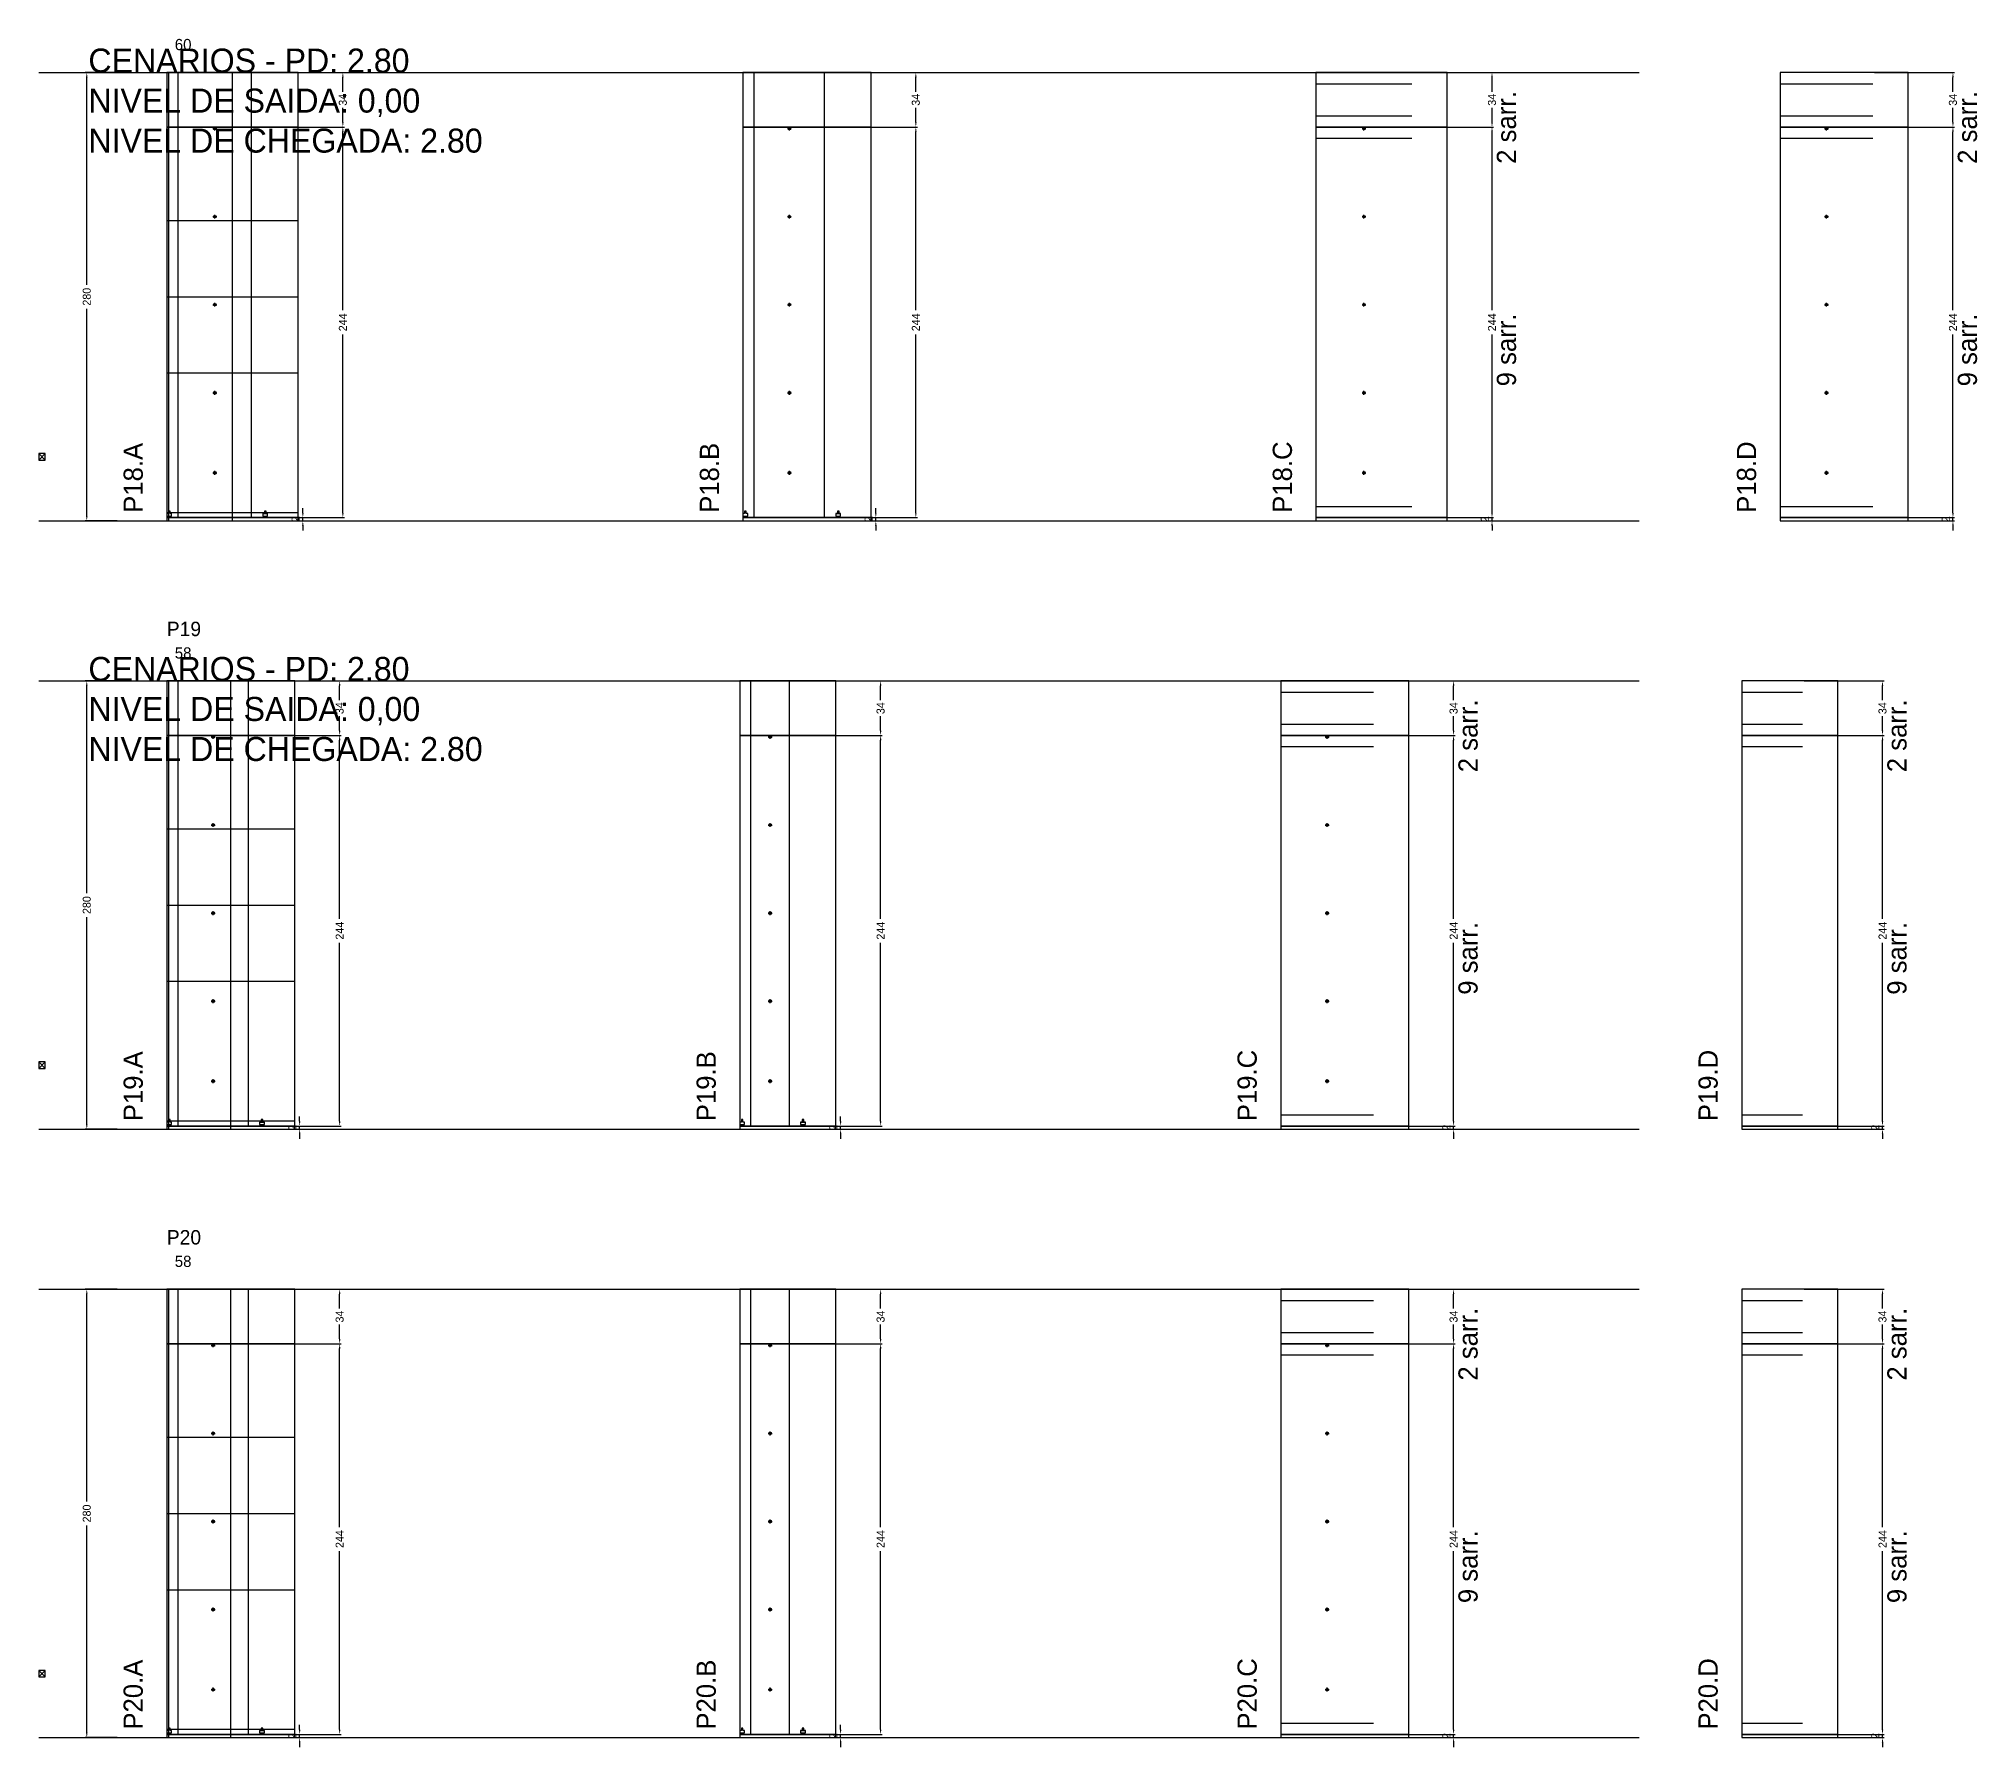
# Model space of a CAD drawing. Header units: centimetres. Extents: x -13000 to 4299, y -7226 to 295.
# Drawn here: x -7000 to -5789, y -7226 to -6159 of the extents above; entities that cross this region are included whole.
import ezdxf

# ---------------------------------------------------------------- set-up
doc = ezdxf.new("R2010")
doc.units = ezdxf.units.CM
doc.linetypes.add('DASHED', pattern=[2, -2])
for name, color, linetype in [('CHAPA', 140, 'Continuous'), ('COTA', 241, 'Continuous'), ('COTAS FURACAO', 16, 'Continuous'), ('Madeira', 30, 'Continuous'), ('MEIO_PONT', 160, 'Continuous'), ('NOMENCLATURA', 7, 'Continuous'), ('Nível', 160, 'Continuous'), ('Painéis', 200, 'Continuous'), ('Perfil Metálico', 150, 'Continuous'), ('SARR_2.2x7', 40, 'Continuous'), ('SARRAFO DE PRESSAO', 200, 'Continuous'), ('texto', 7, 'Continuous'), ('TEXTO_GERAL', 7, 'Continuous')]:
    doc.layers.add(name, color=color, linetype=linetype)
doc.dimstyles.new('PAINEL-NOVA', dxfattribs={"dimtxt": 5, "dimasz": 3, "dimexe": 1, "dimexo": 1, "dimgap": 1, "dimtad": 1, "dimcen": 2.5, "dimazin": 3, "dimtfac": 1, "dimtmove": 0, "dimatfit": 3})

# ---------------------------------------------------------------- blocks, each defined once
blk = doc.blocks.new('_CLOSEDFILLED')
at = {"color": 0, "linetype": 'BYBLOCK'}
blk.add_solid([(-1, 0.16), (0, 0), (-1, -0.16)], dxfattribs=at)
blk = doc.blocks.new('*D545')
for p, q in [((-6951, -6180), (-6971, -6180)), ((-6970, -6312.5), (-6970, -6183)), ((-6970, -6457), (-6970, -6327.5)), ((-6951, -6460), (-6971, -6460))]:
    blk.add_line(p, q)
at = {"layer": 'Defpoints'}
for p in [(-6950, -6180), (-6970, -6460), (-6950, -6460)]:
    blk.add_point(p, dxfattribs=at)
at = {"layer": 'COTA', "xscale": 3, "yscale": 3}
for p, rotation in [((-6970, -6180), 90), ((-6970, -6460), 270)]:
    blk.add_blockref('_CLOSEDFILLED', p, dxfattribs=dict(at, rotation=rotation))
at = {"layer": 'COTA', "insert": (-6970, -6320), "char_height": 5, "attachment_point": 5, "rotation": 90}
blk.add_mtext('280', dxfattribs=at)
blk = doc.blocks.new('MULDURA')
at = {"layer": 'Paineis'}
for p, q in [((0, 0), (4, 4)), ((4, 0), (0, 4))]:
    blk.add_line(p, q, dxfattribs=at)
blk.add_lwpolyline([(0, 0), (4, 0), (4, 4), (0, 4)], close=True, dxfattribs=at)
blk = doc.blocks.new('*D547')
for p, q in [((-6859, -6214), (-6809, -6214)), ((-6810, -6328.5), (-6810, -6217)), ((-6810, -6455), (-6810, -6343.5)), ((-6859, -6458), (-6809, -6458))]:
    blk.add_line(p, q)
at = {"layer": 'Defpoints'}
for p in [(-6860, -6214), (-6860, -6458), (-6810, -6458)]:
    blk.add_point(p, dxfattribs=at)
at = {"layer": 'COTA', "xscale": 3, "yscale": 3}
for p, rotation in [((-6810, -6214), 90), ((-6810, -6458), 270)]:
    blk.add_blockref('_CLOSEDFILLED', p, dxfattribs=dict(at, rotation=rotation))
at = {"layer": 'COTA', "insert": (-6810, -6336), "char_height": 5, "attachment_point": 5, "rotation": 90}
blk.add_mtext('244', dxfattribs=at)
blk = doc.blocks.new('*D548')
for p, q in [((-6859, -6180), (-6809, -6180)), ((-6810, -6192), (-6810, -6183)), ((-6810, -6211), (-6810, -6202)), ((-6859, -6214), (-6809, -6214))]:
    blk.add_line(p, q)
at = {"layer": 'Defpoints'}
for p in [(-6860, -6180), (-6860, -6214), (-6810, -6214)]:
    blk.add_point(p, dxfattribs=at)
at = {"layer": 'COTA', "xscale": 3, "yscale": 3}
for p, rotation in [((-6810, -6180), 90), ((-6810, -6214), 270)]:
    blk.add_blockref('_CLOSEDFILLED', p, dxfattribs=dict(at, rotation=rotation))
at = {"layer": 'COTA', "insert": (-6810, -6197), "char_height": 5, "attachment_point": 5, "rotation": 90}
blk.add_mtext('34', dxfattribs=at)
blk = doc.blocks.new('SLIPTEE')
at = {"layer": 'Paineis'}
blk.add_lwpolyline([(0, 0), (3, 0), (3, 1.5), (2, 1.5), (2, 3), (1, 3), (1, 1.5), (0, 1.5)], close=True, dxfattribs=at)
blk = doc.blocks.new('SLIPTDD')
at = {"layer": 'Paineis'}
blk.add_line((0, 1.5), (3, 1.5), dxfattribs=at)
blk.add_lwpolyline([(0, 0), (3, 0), (3, 1.5), (2, 1.5), (2, 3), (1, 3), (1, 1.5), (0, 1.5)], close=True, dxfattribs=at)
blk = doc.blocks.new('furacao')
at = {"layer": 'COTAS FURACAO'}
for p, q in [((-1.2, 0), (1.2, 0)), ((0, -1.2), (0, 1.2))]:
    blk.add_line(p, q, dxfattribs=at)
blk.add_circle((0, 0), 0.8, dxfattribs=at)
blk = doc.blocks.new('*D550')
for p, q in [((-6501, -6214), (-6451, -6214)), ((-6452, -6328.5), (-6452, -6217)), ((-6452, -6455), (-6452, -6343.5)), ((-6501, -6458), (-6451, -6458))]:
    blk.add_line(p, q)
at = {"layer": 'Defpoints'}
for p in [(-6502, -6214), (-6502, -6458), (-6452, -6458)]:
    blk.add_point(p, dxfattribs=at)
at = {"layer": 'COTA', "xscale": 3, "yscale": 3}
for p, rotation in [((-6452, -6214), 90), ((-6452, -6458), 270)]:
    blk.add_blockref('_CLOSEDFILLED', p, dxfattribs=dict(at, rotation=rotation))
at = {"layer": 'COTA', "insert": (-6452, -6336), "char_height": 5, "attachment_point": 5, "rotation": 90}
blk.add_mtext('244', dxfattribs=at)
blk = doc.blocks.new('*D551')
for p, q in [((-6501, -6180), (-6451, -6180)), ((-6452, -6192), (-6452, -6183)), ((-6452, -6211), (-6452, -6202)), ((-6501, -6214), (-6451, -6214))]:
    blk.add_line(p, q)
at = {"layer": 'Defpoints'}
for p in [(-6502, -6180), (-6502, -6214), (-6452, -6214)]:
    blk.add_point(p, dxfattribs=at)
at = {"layer": 'COTA', "xscale": 3, "yscale": 3}
for p, rotation in [((-6452, -6180), 90), ((-6452, -6214), 270)]:
    blk.add_blockref('_CLOSEDFILLED', p, dxfattribs=dict(at, rotation=rotation))
at = {"layer": 'COTA', "insert": (-6452, -6197), "char_height": 5, "attachment_point": 5, "rotation": 90}
blk.add_mtext('34', dxfattribs=at)
blk = doc.blocks.new('*D553')
for p, q in [((-6141, -6214), (-6091, -6214)), ((-6092, -6328.5), (-6092, -6217)), ((-6092, -6455), (-6092, -6343.5)), ((-6141, -6458), (-6091, -6458))]:
    blk.add_line(p, q)
at = {"layer": 'Defpoints'}
for p in [(-6142, -6214), (-6142, -6458), (-6092, -6458)]:
    blk.add_point(p, dxfattribs=at)
at = {"layer": 'COTA', "xscale": 3, "yscale": 3}
for p, rotation in [((-6092, -6214), 90), ((-6092, -6458), 270)]:
    blk.add_blockref('_CLOSEDFILLED', p, dxfattribs=dict(at, rotation=rotation))
at = {"layer": 'COTA', "insert": (-6092, -6336), "char_height": 5, "attachment_point": 5, "rotation": 90}
blk.add_mtext('244', dxfattribs=at)
blk = doc.blocks.new('*D554')
for p, q in [((-6141, -6180), (-6091, -6180)), ((-6092, -6192), (-6092, -6183)), ((-6092, -6211), (-6092, -6202)), ((-6141, -6214), (-6091, -6214))]:
    blk.add_line(p, q)
at = {"layer": 'Defpoints'}
for p in [(-6142, -6180), (-6142, -6214), (-6092, -6214)]:
    blk.add_point(p, dxfattribs=at)
at = {"layer": 'COTA', "xscale": 3, "yscale": 3}
for p, rotation in [((-6092, -6180), 90), ((-6092, -6214), 270)]:
    blk.add_blockref('_CLOSEDFILLED', p, dxfattribs=dict(at, rotation=rotation))
at = {"layer": 'COTA', "insert": (-6092, -6197), "char_height": 5, "attachment_point": 5, "rotation": 90}
blk.add_mtext('34', dxfattribs=at)
blk = doc.blocks.new('*D556')
for p, q in [((-5853, -6214), (-5803, -6214)), ((-5804, -6328.5), (-5804, -6217)), ((-5804, -6455), (-5804, -6343.5)), ((-5853, -6458), (-5803, -6458))]:
    blk.add_line(p, q)
at = {"layer": 'Defpoints'}
for p in [(-5854, -6214), (-5854, -6458), (-5804, -6458)]:
    blk.add_point(p, dxfattribs=at)
at = {"layer": 'COTA', "xscale": 3, "yscale": 3}
for p, rotation in [((-5804, -6214), 90), ((-5804, -6458), 270)]:
    blk.add_blockref('_CLOSEDFILLED', p, dxfattribs=dict(at, rotation=rotation))
at = {"layer": 'COTA', "insert": (-5804, -6336), "char_height": 5, "attachment_point": 5, "rotation": 90}
blk.add_mtext('244', dxfattribs=at)
blk = doc.blocks.new('*D557')
for p, q in [((-5853, -6180), (-5803, -6180)), ((-5804, -6192), (-5804, -6183)), ((-5804, -6211), (-5804, -6202)), ((-5853, -6214), (-5803, -6214))]:
    blk.add_line(p, q)
at = {"layer": 'Defpoints'}
for p in [(-5854, -6180), (-5854, -6214), (-5804, -6214)]:
    blk.add_point(p, dxfattribs=at)
at = {"layer": 'COTA', "xscale": 3, "yscale": 3}
for p, rotation in [((-5804, -6180), 90), ((-5804, -6214), 270)]:
    blk.add_blockref('_CLOSEDFILLED', p, dxfattribs=dict(at, rotation=rotation))
at = {"layer": 'COTA', "insert": (-5804, -6197), "char_height": 5, "attachment_point": 5, "rotation": 90}
blk.add_mtext('34', dxfattribs=at)
blk = doc.blocks.new('*D579')
for p, q in [((-6951, -6560), (-6971, -6560)), ((-6970, -6692.5), (-6970, -6563)), ((-6970, -6837), (-6970, -6707.5)), ((-6951, -6840), (-6971, -6840))]:
    blk.add_line(p, q)
at = {"layer": 'Defpoints'}
for p in [(-6950, -6560), (-6970, -6840), (-6950, -6840)]:
    blk.add_point(p, dxfattribs=at)
at = {"layer": 'COTA', "xscale": 3, "yscale": 3}
for p, rotation in [((-6970, -6560), 90), ((-6970, -6840), 270)]:
    blk.add_blockref('_CLOSEDFILLED', p, dxfattribs=dict(at, rotation=rotation))
at = {"layer": 'COTA', "insert": (-6970, -6700), "char_height": 5, "attachment_point": 5, "rotation": 90}
blk.add_mtext('280', dxfattribs=at)
blk = doc.blocks.new('*D581')
for p, q in [((-6861, -6594), (-6811, -6594)), ((-6812, -6708.5), (-6812, -6597)), ((-6812, -6835), (-6812, -6723.5)), ((-6861, -6838), (-6811, -6838))]:
    blk.add_line(p, q)
at = {"layer": 'Defpoints'}
for p in [(-6862, -6594), (-6862, -6838), (-6812, -6838)]:
    blk.add_point(p, dxfattribs=at)
at = {"layer": 'COTA', "xscale": 3, "yscale": 3}
for p, rotation in [((-6812, -6594), 90), ((-6812, -6838), 270)]:
    blk.add_blockref('_CLOSEDFILLED', p, dxfattribs=dict(at, rotation=rotation))
at = {"layer": 'COTA', "insert": (-6812, -6716), "char_height": 5, "attachment_point": 5, "rotation": 90}
blk.add_mtext('244', dxfattribs=at)
blk = doc.blocks.new('*D582')
for p, q in [((-6861, -6560), (-6811, -6560)), ((-6812, -6572), (-6812, -6563)), ((-6812, -6591), (-6812, -6582)), ((-6861, -6594), (-6811, -6594))]:
    blk.add_line(p, q)
at = {"layer": 'Defpoints'}
for p in [(-6862, -6560), (-6862, -6594), (-6812, -6594)]:
    blk.add_point(p, dxfattribs=at)
at = {"layer": 'COTA', "xscale": 3, "yscale": 3}
for p, rotation in [((-6812, -6560), 90), ((-6812, -6594), 270)]:
    blk.add_blockref('_CLOSEDFILLED', p, dxfattribs=dict(at, rotation=rotation))
at = {"layer": 'COTA', "insert": (-6812, -6577), "char_height": 5, "attachment_point": 5, "rotation": 90}
blk.add_mtext('34', dxfattribs=at)
blk = doc.blocks.new('*D584')
for p, q in [((-6523, -6594), (-6473, -6594)), ((-6474, -6708.5), (-6474, -6597)), ((-6474, -6835), (-6474, -6723.5)), ((-6523, -6838), (-6473, -6838))]:
    blk.add_line(p, q)
at = {"layer": 'Defpoints'}
for p in [(-6524, -6594), (-6524, -6838), (-6474, -6838)]:
    blk.add_point(p, dxfattribs=at)
at = {"layer": 'COTA', "xscale": 3, "yscale": 3}
for p, rotation in [((-6474, -6594), 90), ((-6474, -6838), 270)]:
    blk.add_blockref('_CLOSEDFILLED', p, dxfattribs=dict(at, rotation=rotation))
at = {"layer": 'COTA', "insert": (-6474, -6716), "char_height": 5, "attachment_point": 5, "rotation": 90}
blk.add_mtext('244', dxfattribs=at)
blk = doc.blocks.new('*D585')
for p, q in [((-6523, -6560), (-6473, -6560)), ((-6474, -6572), (-6474, -6563)), ((-6474, -6591), (-6474, -6582)), ((-6523, -6594), (-6473, -6594))]:
    blk.add_line(p, q)
at = {"layer": 'Defpoints'}
for p in [(-6524, -6560), (-6524, -6594), (-6474, -6594)]:
    blk.add_point(p, dxfattribs=at)
at = {"layer": 'COTA', "xscale": 3, "yscale": 3}
for p, rotation in [((-6474, -6560), 90), ((-6474, -6594), 270)]:
    blk.add_blockref('_CLOSEDFILLED', p, dxfattribs=dict(at, rotation=rotation))
at = {"layer": 'COTA', "insert": (-6474, -6577), "char_height": 5, "attachment_point": 5, "rotation": 90}
blk.add_mtext('34', dxfattribs=at)
blk = doc.blocks.new('*D587')
for p, q in [((-6165, -6594), (-6115, -6594)), ((-6116, -6708.5), (-6116, -6597)), ((-6116, -6835), (-6116, -6723.5)), ((-6165, -6838), (-6115, -6838))]:
    blk.add_line(p, q)
at = {"layer": 'Defpoints'}
for p in [(-6166, -6594), (-6166, -6838), (-6116, -6838)]:
    blk.add_point(p, dxfattribs=at)
at = {"layer": 'COTA', "xscale": 3, "yscale": 3}
for p, rotation in [((-6116, -6594), 90), ((-6116, -6838), 270)]:
    blk.add_blockref('_CLOSEDFILLED', p, dxfattribs=dict(at, rotation=rotation))
at = {"layer": 'COTA', "insert": (-6116, -6716), "char_height": 5, "attachment_point": 5, "rotation": 90}
blk.add_mtext('244', dxfattribs=at)
blk = doc.blocks.new('*D588')
for p, q in [((-6165, -6560), (-6115, -6560)), ((-6116, -6572), (-6116, -6563)), ((-6116, -6591), (-6116, -6582)), ((-6165, -6594), (-6115, -6594))]:
    blk.add_line(p, q)
at = {"layer": 'Defpoints'}
for p in [(-6166, -6560), (-6166, -6594), (-6116, -6594)]:
    blk.add_point(p, dxfattribs=at)
at = {"layer": 'COTA', "xscale": 3, "yscale": 3}
for p, rotation in [((-6116, -6560), 90), ((-6116, -6594), 270)]:
    blk.add_blockref('_CLOSEDFILLED', p, dxfattribs=dict(at, rotation=rotation))
at = {"layer": 'COTA', "insert": (-6116, -6577), "char_height": 5, "attachment_point": 5, "rotation": 90}
blk.add_mtext('34', dxfattribs=at)
blk = doc.blocks.new('*D590')
for p, q in [((-5897, -6594), (-5847, -6594)), ((-5848, -6708.5), (-5848, -6597)), ((-5848, -6835), (-5848, -6723.5)), ((-5897, -6838), (-5847, -6838))]:
    blk.add_line(p, q)
at = {"layer": 'Defpoints'}
for p in [(-5898, -6594), (-5898, -6838), (-5848, -6838)]:
    blk.add_point(p, dxfattribs=at)
at = {"layer": 'COTA', "xscale": 3, "yscale": 3}
for p, rotation in [((-5848, -6594), 90), ((-5848, -6838), 270)]:
    blk.add_blockref('_CLOSEDFILLED', p, dxfattribs=dict(at, rotation=rotation))
at = {"layer": 'COTA', "insert": (-5848, -6716), "char_height": 5, "attachment_point": 5, "rotation": 90}
blk.add_mtext('244', dxfattribs=at)
blk = doc.blocks.new('*D591')
for p, q in [((-5897, -6560), (-5847, -6560)), ((-5848, -6572), (-5848, -6563)), ((-5848, -6591), (-5848, -6582)), ((-5897, -6594), (-5847, -6594))]:
    blk.add_line(p, q)
at = {"layer": 'Defpoints'}
for p in [(-5898, -6560), (-5898, -6594), (-5848, -6594)]:
    blk.add_point(p, dxfattribs=at)
at = {"layer": 'COTA', "xscale": 3, "yscale": 3}
for p, rotation in [((-5848, -6560), 90), ((-5848, -6594), 270)]:
    blk.add_blockref('_CLOSEDFILLED', p, dxfattribs=dict(at, rotation=rotation))
at = {"layer": 'COTA', "insert": (-5848, -6577), "char_height": 5, "attachment_point": 5, "rotation": 90}
blk.add_mtext('34', dxfattribs=at)
blk = doc.blocks.new('*D613')
for p, q in [((-6951, -6940), (-6971, -6940)), ((-6970, -7072.5), (-6970, -6943)), ((-6970, -7217), (-6970, -7087.5)), ((-6951, -7220), (-6971, -7220))]:
    blk.add_line(p, q)
at = {"layer": 'Defpoints'}
for p in [(-6950, -6940), (-6970, -7220), (-6950, -7220)]:
    blk.add_point(p, dxfattribs=at)
at = {"layer": 'COTA', "xscale": 3, "yscale": 3}
for p, rotation in [((-6970, -6940), 90), ((-6970, -7220), 270)]:
    blk.add_blockref('_CLOSEDFILLED', p, dxfattribs=dict(at, rotation=rotation))
at = {"layer": 'COTA', "insert": (-6970, -7080), "char_height": 5, "attachment_point": 5, "rotation": 90}
blk.add_mtext('280', dxfattribs=at)
blk = doc.blocks.new('*D615')
for p, q in [((-6861, -6974), (-6811, -6974)), ((-6812, -7088.5), (-6812, -6977)), ((-6812, -7215), (-6812, -7103.5)), ((-6861, -7218), (-6811, -7218))]:
    blk.add_line(p, q)
at = {"layer": 'Defpoints'}
for p in [(-6862, -6974), (-6862, -7218), (-6812, -7218)]:
    blk.add_point(p, dxfattribs=at)
at = {"layer": 'COTA', "xscale": 3, "yscale": 3}
for p, rotation in [((-6812, -6974), 90), ((-6812, -7218), 270)]:
    blk.add_blockref('_CLOSEDFILLED', p, dxfattribs=dict(at, rotation=rotation))
at = {"layer": 'COTA', "insert": (-6812, -7096), "char_height": 5, "attachment_point": 5, "rotation": 90}
blk.add_mtext('244', dxfattribs=at)
blk = doc.blocks.new('*D616')
for p, q in [((-6861, -6940), (-6811, -6940)), ((-6812, -6952), (-6812, -6943)), ((-6812, -6971), (-6812, -6962)), ((-6861, -6974), (-6811, -6974))]:
    blk.add_line(p, q)
at = {"layer": 'Defpoints'}
for p in [(-6862, -6940), (-6862, -6974), (-6812, -6974)]:
    blk.add_point(p, dxfattribs=at)
at = {"layer": 'COTA', "xscale": 3, "yscale": 3}
for p, rotation in [((-6812, -6940), 90), ((-6812, -6974), 270)]:
    blk.add_blockref('_CLOSEDFILLED', p, dxfattribs=dict(at, rotation=rotation))
at = {"layer": 'COTA', "insert": (-6812, -6957), "char_height": 5, "attachment_point": 5, "rotation": 90}
blk.add_mtext('34', dxfattribs=at)
blk = doc.blocks.new('*D618')
for p, q in [((-6523, -6974), (-6473, -6974)), ((-6474, -7088.5), (-6474, -6977)), ((-6474, -7215), (-6474, -7103.5)), ((-6523, -7218), (-6473, -7218))]:
    blk.add_line(p, q)
at = {"layer": 'Defpoints'}
for p in [(-6524, -6974), (-6524, -7218), (-6474, -7218)]:
    blk.add_point(p, dxfattribs=at)
at = {"layer": 'COTA', "xscale": 3, "yscale": 3}
for p, rotation in [((-6474, -6974), 90), ((-6474, -7218), 270)]:
    blk.add_blockref('_CLOSEDFILLED', p, dxfattribs=dict(at, rotation=rotation))
at = {"layer": 'COTA', "insert": (-6474, -7096), "char_height": 5, "attachment_point": 5, "rotation": 90}
blk.add_mtext('244', dxfattribs=at)
blk = doc.blocks.new('*D619')
for p, q in [((-6523, -6940), (-6473, -6940)), ((-6474, -6952), (-6474, -6943)), ((-6474, -6971), (-6474, -6962)), ((-6523, -6974), (-6473, -6974))]:
    blk.add_line(p, q)
at = {"layer": 'Defpoints'}
for p in [(-6524, -6940), (-6524, -6974), (-6474, -6974)]:
    blk.add_point(p, dxfattribs=at)
at = {"layer": 'COTA', "xscale": 3, "yscale": 3}
for p, rotation in [((-6474, -6940), 90), ((-6474, -6974), 270)]:
    blk.add_blockref('_CLOSEDFILLED', p, dxfattribs=dict(at, rotation=rotation))
at = {"layer": 'COTA', "insert": (-6474, -6957), "char_height": 5, "attachment_point": 5, "rotation": 90}
blk.add_mtext('34', dxfattribs=at)
blk = doc.blocks.new('*D621')
for p, q in [((-6165, -6974), (-6115, -6974)), ((-6116, -7088.5), (-6116, -6977)), ((-6116, -7215), (-6116, -7103.5)), ((-6165, -7218), (-6115, -7218))]:
    blk.add_line(p, q)
at = {"layer": 'Defpoints'}
for p in [(-6166, -6974), (-6166, -7218), (-6116, -7218)]:
    blk.add_point(p, dxfattribs=at)
at = {"layer": 'COTA', "xscale": 3, "yscale": 3}
for p, rotation in [((-6116, -6974), 90), ((-6116, -7218), 270)]:
    blk.add_blockref('_CLOSEDFILLED', p, dxfattribs=dict(at, rotation=rotation))
at = {"layer": 'COTA', "insert": (-6116, -7096), "char_height": 5, "attachment_point": 5, "rotation": 90}
blk.add_mtext('244', dxfattribs=at)
blk = doc.blocks.new('*D622')
for p, q in [((-6165, -6940), (-6115, -6940)), ((-6116, -6952), (-6116, -6943)), ((-6116, -6971), (-6116, -6962)), ((-6165, -6974), (-6115, -6974))]:
    blk.add_line(p, q)
at = {"layer": 'Defpoints'}
for p in [(-6166, -6940), (-6166, -6974), (-6116, -6974)]:
    blk.add_point(p, dxfattribs=at)
at = {"layer": 'COTA', "xscale": 3, "yscale": 3}
for p, rotation in [((-6116, -6940), 90), ((-6116, -6974), 270)]:
    blk.add_blockref('_CLOSEDFILLED', p, dxfattribs=dict(at, rotation=rotation))
at = {"layer": 'COTA', "insert": (-6116, -6957), "char_height": 5, "attachment_point": 5, "rotation": 90}
blk.add_mtext('34', dxfattribs=at)
blk = doc.blocks.new('*D624')
for p, q in [((-5897, -6974), (-5847, -6974)), ((-5848, -7088.5), (-5848, -6977)), ((-5848, -7215), (-5848, -7103.5)), ((-5897, -7218), (-5847, -7218))]:
    blk.add_line(p, q)
at = {"layer": 'Defpoints'}
for p in [(-5898, -6974), (-5898, -7218), (-5848, -7218)]:
    blk.add_point(p, dxfattribs=at)
at = {"layer": 'COTA', "xscale": 3, "yscale": 3}
for p, rotation in [((-5848, -6974), 90), ((-5848, -7218), 270)]:
    blk.add_blockref('_CLOSEDFILLED', p, dxfattribs=dict(at, rotation=rotation))
at = {"layer": 'COTA', "insert": (-5848, -7096), "char_height": 5, "attachment_point": 5, "rotation": 90}
blk.add_mtext('244', dxfattribs=at)
blk = doc.blocks.new('*D625')
for p, q in [((-5897, -6940), (-5847, -6940)), ((-5848, -6952), (-5848, -6943)), ((-5848, -6971), (-5848, -6962)), ((-5897, -6974), (-5847, -6974))]:
    blk.add_line(p, q)
at = {"layer": 'Defpoints'}
for p in [(-5898, -6940), (-5898, -6974), (-5848, -6974)]:
    blk.add_point(p, dxfattribs=at)
at = {"layer": 'COTA', "xscale": 3, "yscale": 3}
for p, rotation in [((-5848, -6940), 90), ((-5848, -6974), 270)]:
    blk.add_blockref('_CLOSEDFILLED', p, dxfattribs=dict(at, rotation=rotation))
at = {"layer": 'COTA', "insert": (-5848, -6957), "char_height": 5, "attachment_point": 5, "rotation": 90}
blk.add_mtext('34', dxfattribs=at)

msp = doc.modelspace()

# ---------------------------------------------------------------- linework, layer by layer
at = {"layer": 'CHAPA'}
for points in [[(-6920, -6460), (-6918.8, -6460), (-6918.8, -6180), (-6920, -6180)], [(-6920, -6840), (-6918.8, -6840), (-6918.8, -6560), (-6920, -6560)], [(-6920, -7220), (-6918.8, -7220), (-6918.8, -6940), (-6920, -6940)]]:
    msp.add_lwpolyline(points, close=True, dxfattribs=at)
at = {"layer": 'Madeira'}
for points in [[(-6920, -6272.4), (-6838, -6272.4)], [(-6920, -6367.6), (-6838, -6367.6)], [(-6920, -6652.4), (-6840, -6652.4)], [(-6920, -6747.6), (-6840, -6747.6)], [(-6920, -7032.4), (-6840, -7032.4)], [(-6920, -7127.6), (-6840, -7127.6)]]:
    msp.add_lwpolyline(points, dxfattribs=at)
at = {"layer": 'MEIO_PONT'}
for points in [[(-6920, -6320), (-6838, -6320)], [(-6920, -6700), (-6840, -6700)], [(-6920, -7080), (-6840, -7080)]]:
    msp.add_lwpolyline(points, dxfattribs=at)
at = {"layer": 'Nível', "linetype": 'DASHED'}
for points in [[(-7000, -6180), (-6000, -6180)], [(-7000, -6460), (-6000, -6460)], [(-7000, -6560), (-6000, -6560)], [(-7000, -6840), (-6000, -6840)], [(-7000, -6940), (-6000, -6940)], [(-7000, -7220), (-6000, -7220)]]:
    msp.add_lwpolyline(points, dxfattribs=at)
at = {"layer": 'Painéis'}
for points in [[(-6920, -6214), (-6838, -6214), (-6838, -6180), (-6920, -6180)], [(-6920, -6460), (-6838, -6460), (-6838, -6180), (-6920, -6180)], [(-6560, -6214), (-6480, -6214), (-6480, -6180), (-6560, -6180)], [(-6202, -6214), (-6120, -6214), (-6120, -6180), (-6202, -6180)], [(-5912, -6214), (-5832, -6214), (-5832, -6180), (-5912, -6180)], [(-6920, -6458), (-6838, -6458), (-6838, -6214), (-6920, -6214)], [(-6560, -6458), (-6480, -6458), (-6480, -6214), (-6560, -6214)], [(-6202, -6458), (-6120, -6458), (-6120, -6214), (-6202, -6214)], [(-5912, -6458), (-5832, -6458), (-5832, -6214), (-5912, -6214)], [(-6920, -6460), (-6838, -6460), (-6838, -6458), (-6920, -6458)], [(-6560, -6460), (-6480, -6460), (-6480, -6458), (-6560, -6458)], [(-6202, -6460), (-6120, -6460), (-6120, -6458), (-6202, -6458)], [(-5912, -6460), (-5832, -6460), (-5832, -6458), (-5912, -6458)], [(-6920, -6594), (-6840, -6594), (-6840, -6560), (-6920, -6560)], [(-6920, -6840), (-6840, -6840), (-6840, -6560), (-6920, -6560)], [(-6562, -6594), (-6502, -6594), (-6502, -6560), (-6562, -6560)], [(-6224, -6594), (-6144, -6594), (-6144, -6560), (-6224, -6560)], [(-5936, -6594), (-5876, -6594), (-5876, -6560), (-5936, -6560)], [(-6920, -6838), (-6840, -6838), (-6840, -6594), (-6920, -6594)], [(-6562, -6838), (-6502, -6838), (-6502, -6594), (-6562, -6594)], [(-6224, -6838), (-6144, -6838), (-6144, -6594), (-6224, -6594)], [(-5936, -6838), (-5876, -6838), (-5876, -6594), (-5936, -6594)], [(-6920, -6840), (-6840, -6840), (-6840, -6838), (-6920, -6838)], [(-6562, -6840), (-6502, -6840), (-6502, -6838), (-6562, -6838)], [(-6224, -6840), (-6144, -6840), (-6144, -6838), (-6224, -6838)], [(-5936, -6840), (-5876, -6840), (-5876, -6838), (-5936, -6838)], [(-6920, -6974), (-6840, -6974), (-6840, -6940), (-6920, -6940)], [(-6920, -7220), (-6840, -7220), (-6840, -6940), (-6920, -6940)], [(-6562, -6974), (-6502, -6974), (-6502, -6940), (-6562, -6940)], [(-6224, -6974), (-6144, -6974), (-6144, -6940), (-6224, -6940)], [(-5936, -6974), (-5876, -6974), (-5876, -6940), (-5936, -6940)], [(-6920, -7218), (-6840, -7218), (-6840, -6974), (-6920, -6974)], [(-6562, -7218), (-6502, -7218), (-6502, -6974), (-6562, -6974)], [(-6224, -7218), (-6144, -7218), (-6144, -6974), (-6224, -6974)], [(-5936, -7218), (-5876, -7218), (-5876, -6974), (-5936, -6974)], [(-6920, -7220), (-6840, -7220), (-6840, -7218), (-6920, -7218)], [(-6562, -7220), (-6502, -7220), (-6502, -7218), (-6562, -7218)], [(-6224, -7220), (-6144, -7220), (-6144, -7218), (-6224, -7218)], [(-5936, -7220), (-5876, -7220), (-5876, -7218), (-5936, -7218)]]:
    msp.add_lwpolyline(points, close=True, dxfattribs=at)
at = {"layer": 'Perfil Metálico'}
for p, q in [((-6879, -6460), (-6879, -6180)), ((-6880, -6840), (-6880, -6560)), ((-6880, -7220), (-6880, -6940))]:
    msp.add_line(p, q, dxfattribs=at)
at = {"layer": 'SARR_2.2x7'}
for points in [[(-6913, -6214), (-6913, -6180)], [(-6867, -6214), (-6867, -6180)], [(-6553, -6214), (-6553, -6180)], [(-6509, -6214), (-6509, -6180)], [(-6202, -6187), (-6142, -6187)], [(-5912, -6187), (-5854, -6187)], [(-6202, -6207), (-6142, -6207)], [(-5912, -6207), (-5854, -6207)], [(-6202, -6221), (-6142, -6221)], [(-5912, -6221), (-5854, -6221)], [(-6202, -6451), (-6142, -6451)], [(-5912, -6451), (-5854, -6451)], [(-6913, -6594), (-6913, -6560)], [(-6869, -6594), (-6869, -6560)], [(-6555, -6594), (-6555, -6560)], [(-6531, -6594), (-6531, -6560)], [(-6224, -6567), (-6166, -6567)], [(-5936, -6567), (-5898, -6567)], [(-6224, -6587), (-6166, -6587)], [(-5936, -6587), (-5898, -6587)], [(-6224, -6601), (-6166, -6601)], [(-5936, -6601), (-5898, -6601)], [(-6224, -6831), (-6166, -6831)], [(-5936, -6831), (-5898, -6831)], [(-6913, -6974), (-6913, -6940)], [(-6869, -6974), (-6869, -6940)], [(-6555, -6974), (-6555, -6940)], [(-6531, -6974), (-6531, -6940)], [(-6224, -6947), (-6166, -6947)], [(-5936, -6947), (-5898, -6947)], [(-6224, -6967), (-6166, -6967)], [(-5936, -6967), (-5898, -6967)], [(-6224, -6981), (-6166, -6981)], [(-5936, -6981), (-5898, -6981)], [(-6224, -7211), (-6166, -7211)], [(-5936, -7211), (-5898, -7211)]]:
    msp.add_lwpolyline(points, dxfattribs=at)
at = {"layer": 'SARR_2.2x7', "linetype": 'DASHED'}
for points in [[(-6913, -6458), (-6913, -6214)], [(-6867, -6458), (-6867, -6214)], [(-6553, -6458), (-6553, -6214)], [(-6509, -6458), (-6509, -6214)], [(-6913, -6838), (-6913, -6594)], [(-6869, -6838), (-6869, -6594)], [(-6555, -6838), (-6555, -6594)], [(-6531, -6838), (-6531, -6594)], [(-6913, -7218), (-6913, -6974)], [(-6869, -7218), (-6869, -6974)], [(-6555, -7218), (-6555, -6974)], [(-6531, -7218), (-6531, -6974)]]:
    msp.add_lwpolyline(points, dxfattribs=at)
at = {"layer": 'SARRAFO DE PRESSAO'}
for points in [[(-6920, -6460), (-6838, -6460), (-6838, -6455), (-6920, -6455)], [(-6920, -6840), (-6840, -6840), (-6840, -6835), (-6920, -6835)], [(-6920, -7220), (-6840, -7220), (-6840, -7215), (-6920, -7215)]]:
    msp.add_lwpolyline(points, close=True, dxfattribs=at)

# ---------------------------------------------------------------- block references
at = {"layer": 'COTA'}
for name, p in [('furacao', (-6890, -6215)), ('furacao', (-6531, -6215)), ('furacao', (-6172, -6215)), ('furacao', (-5883, -6215)), ('furacao', (-6890, -6270)), ('furacao', (-6531, -6270)), ('furacao', (-6172, -6270)), ('furacao', (-5883, -6270)), ('furacao', (-6890, -6325)), ('furacao', (-6531, -6325)), ('furacao', (-6172, -6325)), ('furacao', (-5883, -6325)), ('furacao', (-6890, -6380)), ('furacao', (-6531, -6380)), ('furacao', (-6172, -6380)), ('furacao', (-5883, -6380)), ('MULDURA', (-7000, -6422)), ('furacao', (-6890, -6430)), ('furacao', (-6531, -6430)), ('furacao', (-6172, -6430)), ('furacao', (-5883, -6430)), ('SLIPTEE', (-6920, -6457)), ('SLIPTDD', (-6860, -6457)), ('SLIPTEE', (-6560, -6457)), ('SLIPTDD', (-6502, -6457)), ('furacao', (-6891, -6595)), ('furacao', (-6543, -6595)), ('furacao', (-6195, -6595)), ('furacao', (-6891, -6650)), ('furacao', (-6543, -6650)), ('furacao', (-6195, -6650)), ('furacao', (-6891, -6705)), ('furacao', (-6543, -6705)), ('furacao', (-6195, -6705)), ('furacao', (-6891, -6760)), ('furacao', (-6543, -6760)), ('furacao', (-6195, -6760)), ('MULDURA', (-7000, -6802)), ('furacao', (-6891, -6810)), ('furacao', (-6543, -6810)), ('furacao', (-6195, -6810)), ('SLIPTEE', (-6920, -6837)), ('SLIPTDD', (-6862, -6837)), ('SLIPTEE', (-6562, -6837)), ('SLIPTDD', (-6524, -6837)), ('furacao', (-6891, -6975)), ('furacao', (-6543, -6975)), ('furacao', (-6195, -6975)), ('furacao', (-6891, -7030)), ('furacao', (-6543, -7030)), ('furacao', (-6195, -7030)), ('furacao', (-6891, -7085)), ('furacao', (-6543, -7085)), ('furacao', (-6195, -7085)), ('furacao', (-6891, -7140)), ('furacao', (-6543, -7140)), ('furacao', (-6195, -7140)), ('MULDURA', (-7000, -7182)), ('furacao', (-6891, -7190)), ('furacao', (-6543, -7190)), ('furacao', (-6195, -7190)), ('SLIPTEE', (-6920, -7217)), ('SLIPTDD', (-6862, -7217)), ('SLIPTEE', (-6562, -7217)), ('SLIPTDD', (-6524, -7217))]:
    msp.add_blockref(name, p, dxfattribs=at)

# ---------------------------------------------------------------- texts
at = {"layer": 'NOMENCLATURA'}
for s, p in [('CENARIOS - PD: 2.80', (-6969, -6180)), ('NIVEL DE SAIDA: 0,00', (-6969, -6205)), ('NIVEL DE CHEGADA: 2.80', (-6969, -6230)), ('CENARIOS - PD: 2.80', (-6969, -6560)), ('NIVEL DE SAIDA: 0,00', (-6969, -6585)), ('NIVEL DE CHEGADA: 2.80', (-6969, -6610))]:
    msp.add_text(s, height=15, dxfattribs=at).set_placement(p)
for s, p in [('2 sarr.', (-6077, -6237)), ('2 sarr.', (-5789, -6237)), ('9 sarr.', (-6077, -6376)), ('9 sarr.', (-5789, -6376)), ('P18.A', (-6935, -6455)), ('P18.B', (-6575, -6455)), ('P18.C', (-6217, -6455)), ('P18.D', (-5927, -6455)), ('2 sarr.', (-6101, -6617)), ('2 sarr.', (-5833, -6617)), ('9 sarr.', (-6101, -6756)), ('9 sarr.', (-5833, -6756)), ('P19.A', (-6935, -6835)), ('P19.B', (-6577, -6835)), ('P19.C', (-6239, -6835)), ('P19.D', (-5951, -6835)), ('2 sarr.', (-6101, -6997)), ('2 sarr.', (-5833, -6997)), ('9 sarr.', (-6101, -7136)), ('9 sarr.', (-5833, -7136)), ('P20.A', (-6935, -7215)), ('P20.B', (-6577, -7215)), ('P20.C', (-6239, -7215)), ('P20.D', (-5951, -7215))]:
    msp.add_text(s, height=12, rotation=90, dxfattribs=at).set_placement(p)
at = {"layer": 'texto'}
for s, p in [('60', (-6915, -6166)), ('58', (-6915, -6546)), ('58', (-6915, -6926))]:
    msp.add_text(s, height=7, dxfattribs=at).set_placement(p)
at = {"layer": 'TEXTO_GERAL'}
for s, p in [('P19', (-6920, -6532)), ('P20', (-6920, -6912))]:
    msp.add_text(s, height=9, dxfattribs=at).set_placement(p)

# ---------------------------------------------------------------- dimensions: what is measured, and where the dimension line sits
at = {"layer": 'COTA'}
for base, p1, p2, picture, middle in [((-6970, -6460), (-6950, -6460), (-6950, -6180), '*D545', (-6970, -6320)), ((-6810, -6214), (-6860, -6214), (-6860, -6180), '*D548', (-6810, -6197)), ((-6452, -6214), (-6502, -6214), (-6502, -6180), '*D551', (-6452, -6197)), ((-6092, -6214), (-6142, -6214), (-6142, -6180), '*D554', (-6092, -6197)), ((-5804, -6214), (-5854, -6214), (-5854, -6180), '*D557', (-5804, -6197)), ((-6810, -6458), (-6860, -6458), (-6860, -6214), '*D547', (-6810, -6336)), ((-6452, -6458), (-6502, -6458), (-6502, -6214), '*D550', (-6452, -6336)), ((-6092, -6458), (-6142, -6458), (-6142, -6214), '*D553', (-6092, -6336)), ((-5804, -6458), (-5854, -6458), (-5854, -6214), '*D556', (-5804, -6336)), ((-6970, -6840), (-6950, -6840), (-6950, -6560), '*D579', (-6970, -6700)), ((-6812, -6594), (-6862, -6594), (-6862, -6560), '*D582', (-6812, -6577)), ((-6474, -6594), (-6524, -6594), (-6524, -6560), '*D585', (-6474, -6577)), ((-6116, -6594), (-6166, -6594), (-6166, -6560), '*D588', (-6116, -6577)), ((-5848, -6594), (-5898, -6594), (-5898, -6560), '*D591', (-5848, -6577)), ((-6812, -6838), (-6862, -6838), (-6862, -6594), '*D581', (-6812, -6716)), ((-6474, -6838), (-6524, -6838), (-6524, -6594), '*D584', (-6474, -6716)), ((-6116, -6838), (-6166, -6838), (-6166, -6594), '*D587', (-6116, -6716)), ((-5848, -6838), (-5898, -6838), (-5898, -6594), '*D590', (-5848, -6716)), ((-6970, -7220), (-6950, -7220), (-6950, -6940), '*D613', (-6970, -7080)), ((-6812, -6974), (-6862, -6974), (-6862, -6940), '*D616', (-6812, -6957)), ((-6474, -6974), (-6524, -6974), (-6524, -6940), '*D619', (-6474, -6957)), ((-6116, -6974), (-6166, -6974), (-6166, -6940), '*D622', (-6116, -6957)), ((-5848, -6974), (-5898, -6974), (-5898, -6940), '*D625', (-5848, -6957)), ((-6812, -7218), (-6862, -7218), (-6862, -6974), '*D615', (-6812, -7096)), ((-6474, -7218), (-6524, -7218), (-6524, -6974), '*D618', (-6474, -7096)), ((-6116, -7218), (-6166, -7218), (-6166, -6974), '*D621', (-6116, -7096)), ((-5848, -7218), (-5898, -7218), (-5898, -6974), '*D624', (-5848, -7096))]:
    dim = msp.add_linear_dim(base=base, p1=p1, p2=p2, angle=90, dimstyle='PAINEL-NOVA', dxfattribs=at)
    dim.commit()
    dim.dimension.update_dxf_attribs({"geometry": picture, "text_midpoint": middle})
for base, p1, p2 in [((-6835, -6460), (-6860, -6460), (-6860, -6458)), ((-6477, -6460), (-6502, -6460), (-6502, -6458)), ((-6092, -6460), (-6142, -6460), (-6142, -6458)), ((-5804, -6460), (-5854, -6460), (-5854, -6458)), ((-6837, -6840), (-6862, -6840), (-6862, -6838)), ((-6499, -6840), (-6524, -6840), (-6524, -6838)), ((-6116, -6840), (-6166, -6840), (-6166, -6838)), ((-5848, -6840), (-5898, -6840), (-5898, -6838)), ((-6837, -7220), (-6862, -7220), (-6862, -7218)), ((-6499, -7220), (-6524, -7220), (-6524, -7218)), ((-6116, -7220), (-6166, -7220), (-6166, -7218)), ((-5848, -7220), (-5898, -7220), (-5898, -7218))]:
    msp.add_linear_dim(base=base, p1=p1, p2=p2, angle=90, dimstyle='PAINEL-NOVA', dxfattribs=at).render()

doc.saveas('drawing.dxf')
